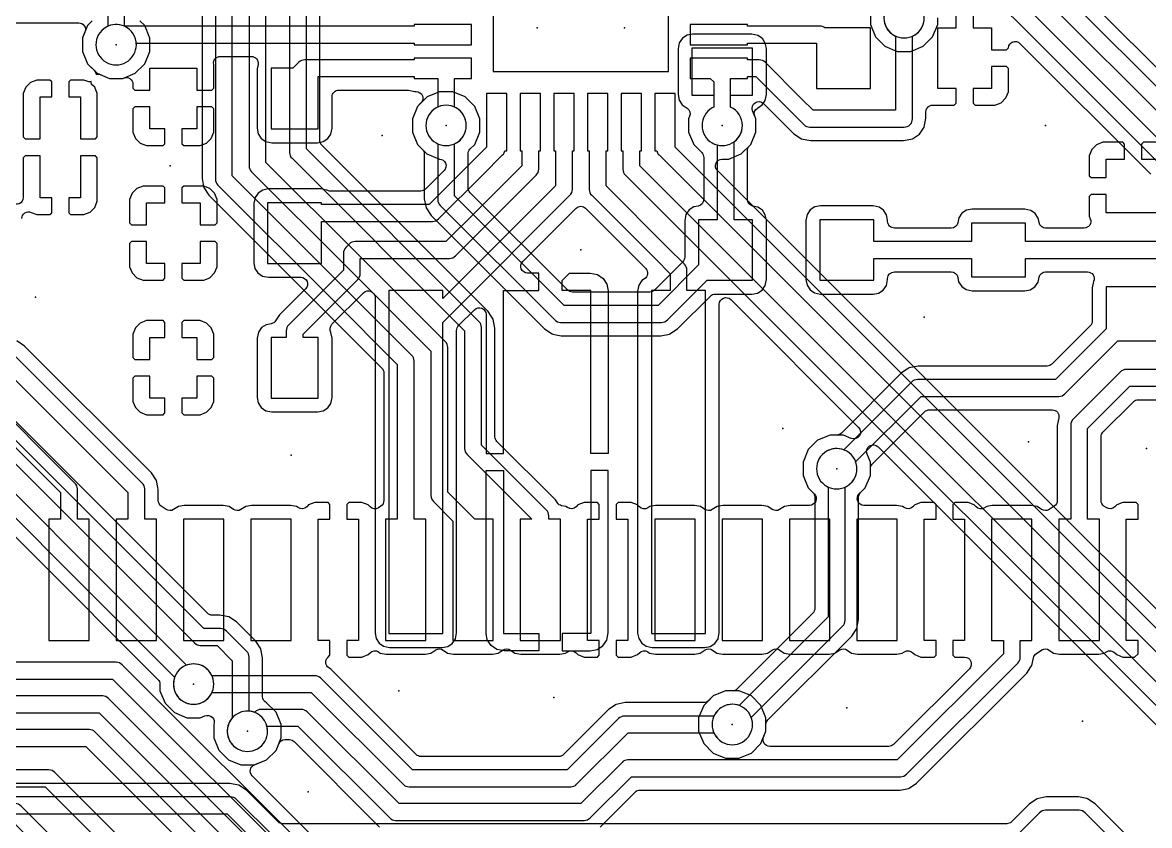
# Model space of a CAD drawing. Header units: millimetres. Extents: x 41 to 126, y -73 to -17.
# Drawn here: x 84.31 to 101.04, y -34.9 to -22.97 of the extents above; entities that cross this region are included whole.
import ezdxf

# ---------------------------------------------------------------- set-up
doc = ezdxf.new("R2010")
doc.units = ezdxf.units.MM
for name, color, linetype in [('Bottom', 70, 'Continuous'), ('Holes', 6, 'Continuous'), ('Top', 1, 'Continuous')]:
    doc.layers.add(name, color=color, linetype=linetype)

msp = doc.modelspace()

# ---------------------------------------------------------------- linework, layer by layer
at = {"layer": 'Bottom'}
for points in [[(93.9, -22.4), (93.9, -21.1), (92.6, -21.1), (91.3, -21.1), (91.3, -22.4), (91.3, -23.7), (92.6, -23.7), (93.9, -23.7)], [(98.425, -23.95), (98.425, -24.171), (98.454, -24.2), (98.75, -24.2), (98.842, -24.162), (98.912, -24.092), (98.95, -24), (98.95, -23.654), (98.921, -23.625), (98.7, -23.625), (98.7, -23.95)], [(86.425, -24.55), (86.2, -24.55), (86.2, -24.225), (85.979, -24.225), (85.95, -24.254), (85.95, -24.6), (85.988, -24.692), (86.058, -24.762), (86.15, -24.8), (86.396, -24.8), (86.425, -24.771)], [(86.675, -24.55), (86.675, -24.771), (86.704, -24.8), (86.95, -24.8), (87.042, -24.762), (87.112, -24.692), (87.15, -24.6), (87.15, -24.254), (87.121, -24.225), (86.9, -24.225), (86.9, -24.55)], [(86.15, -25.975), (86.15, -25.65), (86.425, -25.65), (86.425, -25.429), (86.396, -25.4), (86.1, -25.4), (86.008, -25.438), (85.938, -25.508), (85.9, -25.6), (85.9, -25.946), (85.929, -25.975)], [(86.675, -25.65), (86.95, -25.65), (86.95, -25.975), (87.171, -25.975), (87.2, -25.946), (87.2, -25.6), (87.162, -25.508), (87.092, -25.438), (87, -25.4), (86.704, -25.4), (86.675, -25.429)], [(86.425, -26.55), (86.15, -26.55), (86.15, -26.225), (85.929, -26.225), (85.9, -26.254), (85.9, -26.6), (85.938, -26.692), (86.008, -26.762), (86.1, -26.8), (86.396, -26.8), (86.425, -26.771)], [(86.95, -26.225), (86.95, -26.55), (86.675, -26.55), (86.675, -26.771), (86.704, -26.8), (87, -26.8), (87.092, -26.762), (87.162, -26.692), (87.2, -26.6), (87.2, -26.254), (87.171, -26.225)], [(92.325, -26.95), (92.325, -26.802), (92.434, -26.693), (92.74, -26.693), (92.849, -26.715), (92.933, -26.772), (92.988, -26.858), (93.007, -26.959), (93.007, -29.375), (92.75, -29.375), (92.75, -26.95), (92.75, -26.95), (92.75, -26.95)], [(86.2, -27.975), (86.2, -27.65), (86.425, -27.65), (86.425, -27.429), (86.396, -27.4), (86.15, -27.4), (86.058, -27.438), (85.988, -27.508), (85.95, -27.6), (85.95, -27.946), (85.979, -27.975)], [(86.675, -27.65), (86.9, -27.65), (86.9, -27.975), (87.121, -27.975), (87.15, -27.946), (87.15, -27.6), (87.112, -27.508), (87.042, -27.438), (86.95, -27.4), (86.704, -27.4), (86.675, -27.429)], [(86.425, -28.55), (86.2, -28.55), (86.2, -28.225), (85.979, -28.225), (85.95, -28.254), (85.95, -28.6), (85.988, -28.692), (86.058, -28.762), (86.15, -28.8), (86.396, -28.8), (86.425, -28.771)], [(86.675, -28.55), (86.675, -28.771), (86.704, -28.8), (86.95, -28.8), (87.042, -28.762), (87.112, -28.692), (87.15, -28.6), (87.15, -28.254), (87.121, -28.225), (86.9, -28.225), (86.9, -28.55)], [(91.975, -32.05), (91.975, -32.307), (91.46, -32.307), (91.351, -32.285), (91.267, -32.228), (91.212, -32.142), (91.193, -32.041), (91.193, -29.625), (91.45, -29.625), (91.45, -32.05)], [(92.325, -32.05), (92.325, -32.307), (92.741, -32.307), (92.842, -32.288), (92.928, -32.233), (92.985, -32.149), (93.007, -32.04), (93.007, -29.625), (92.75, -29.625), (92.75, -32.05)]]:
    msp.add_lwpolyline(points, close=True, dxfattribs=at)
for points in [[(101.602, -24.375), (99.6, -22.373), (99.6, -22.31, 0.267949), (99.75, -22.05, 0.57735), (99.3, -21.79, 0.57735), (99.3, -22.31, 0.045973), (99.35, -22.333), (99.35, -22.425, 0.198912), (99.387, -22.513), (101.462, -24.588, 0.198912)], [(101.352, -24.875), (99.388, -22.912), (98.538, -22.062, 0.198912), (98.45, -22.025), (95.45, -22.025), (95.075, -22.025), (95.075, -22), (94.225, -22), (94.225, -22.3), (95.075, -22.3), (95.075, -22.275), (95.45, -22.275), (98.398, -22.275), (99.212, -23.088), (101.212, -25.088, 0.198912)], [(101.655, -24.146), (99.912, -22.402, -0.303585)], [(97.119, -22.796, 0.365828), (97.25, -23.16, 0.02346), (97.275, -23.173), (97.275, -23.3), (97.275, -23.5), (97.275, -24.275), (96.052, -24.275), (95.888, -24.112), (95.338, -23.562, 0.198912), (95.25, -23.525), (95.075, -23.525), (95.075, -23.5), (94.225, -23.5), (94.225, -23.8), (94.523, -23.8), (94.575, -23.852), (94.575, -24.227, 0.02346), (94.55, -24.24, 0.57735), (94.55, -24.76, 0.57735), (95, -24.5, 0.293253), (94.825, -24.227), (94.825, -23.8), (95.075, -23.8), (95.075, -23.775), (95.198, -23.775), (95.712, -24.288), (95.912, -24.488, 0.198912), (96, -24.525), (97.4, -24.525, 0.414214), (97.525, -24.4), (97.525, -23.5), (97.525, -23.3), (97.525, -23.173, 0.293253), (97.7, -22.9, 0.522652)], [(101.743, -32.283), (98.961, -29.501), (94.63, -25.171, -0.668493), (94.701, -25), (94.799, -25), (94.983, -24.924), (95.124, -24.784), (95.2, -24.6), (95.2, -24.401), (95.151, -24.283, -0.820314), (95.314, -24.174), (95.57, -24.43, -0.00094), (95.57, -24.43), (95.763, -24.623), (95.876, -24.698), (96.01, -24.725), (97.39, -24.725), (97.524, -24.698), (97.628, -24.628), (97.698, -24.524), (97.725, -24.39), (97.725, -24.298, -0.477618), (97.846, -24.2), (98.146, -24.2), (98.175, -24.171), (98.175, -23.95), (97.9, -23.95), (97.9, -23.05), (98.175, -23.05), (98.175, -22.829)], [(98.425, -22.829), (98.425, -23.05), (98.7, -23.05), (98.7, -23.375), (98.921, -23.375), (98.95, -23.346, -0.649915), (99.121, -23.28), (101.063, -25.223)], [(79.326, -22.975), (85.144, -22.975, -0.534791), (85.236, -23.113), (85.2, -23.2), (85.2, -23.399), (85.276, -23.583), (85.416, -23.724), (85.6, -23.8), (85.799, -23.8), (85.812, -23.795, -0.534234), (85.95, -23.887), (85.95, -23.946), (85.979, -23.975), (86.2, -23.975), (86.2, -23.65), (86.9, -23.65), (86.9, -23.975), (87.121, -23.975), (87.15, -23.946), (87.15, -23.596, -0.477618), (87.248, -23.475), (87.709, -23.475, -0.474022), (87.807, -23.595), (87.794, -23.66), (87.794, -24.541), (87.81, -24.623), (87.854, -24.692), (87.921, -24.738), (88.01, -24.756), (88.691, -24.756), (88.773, -24.74), (88.842, -24.696), (88.888, -24.629), (88.906, -24.54), (88.906, -24.075, -0.414214), (89.006, -23.975), (90.023, -23.975, -0.049991), (90.043, -23.977), (90.135, -23.996), (90.156, -23.996, -0.668493), (90.226, -24.166), (90.176, -24.216), (90.1, -24.4), (90.1, -24.599), (90.176, -24.783), (90.316, -24.924), (90.5, -25, -0.664312), (90.57, -25.171), (90.295, -25.446, -0.198913), (90.224, -25.475), (88.879, -25.475, -0.127373), (88.83, -25.462), (88.74, -25.444), (87.959, -25.444), (87.877, -25.46), (87.808, -25.504), (87.762, -25.571), (87.744, -25.66), (87.744, -26.541), (87.76, -26.623), (87.804, -26.692), (87.871, -26.738), (87.96, -26.756), (88.443, -26.756, -0.668179), (88.514, -26.927), (88.127, -27.313), (88.067, -27.403, -0.201603), (88.003, -27.445), (87.927, -27.46), (87.858, -27.504), (87.812, -27.571), (87.794, -27.66), (87.794, -28.541), (87.81, -28.623), (87.854, -28.692), (87.921, -28.738), (88.01, -28.756), (88.691, -28.756), (88.773, -28.74), (88.842, -28.696), (88.888, -28.629), (88.906, -28.54), (88.906, -27.659), (88.89, -27.576, -0.343964), (88.905, -27.454), (89.373, -26.986, -0.668178), (89.544, -27.057), (89.544, -32.041), (89.56, -32.123), (89.604, -32.192), (89.671, -32.238), (89.76, -32.256), (90.541, -32.256), (90.623, -32.24), (90.692, -32.196), (90.738, -32.129), (90.756, -32.04), (90.756, -29.525), (90.756, -27.545, -0.198912), (90.785, -27.474), (91.022, -27.237, -0.668178), (91.193, -27.308), (91.193, -29.375), (91.45, -29.375), (91.45, -26.95), (91.975, -26.95), (91.975, -26.693), (91.808, -26.693, -0.668178), (91.737, -26.522), (92.529, -25.73, -0.414214), (92.671, -25.73), (93.564, -26.624, -0.478262), (93.547, -26.778), (93.508, -26.804), (93.462, -26.871), (93.444, -26.96), (93.444, -32.041), (93.46, -32.123), (93.504, -32.192), (93.571, -32.238), (93.66, -32.256), (94.441, -32.256), (94.523, -32.24), (94.592, -32.196), (94.638, -32.129), (94.656, -32.04), (94.656, -27.157, -0.668179), (94.827, -27.086), (96.726, -28.986, -0.821043), (96.617, -29.149), (96.5, -29.1), (96.301, -29.1), (96.117, -29.176), (95.976, -29.316), (95.9, -29.5), (95.9, -29.699), (95.976, -29.883), (96.046, -29.953, -0.198685), (96.075, -30.024), (96.075, -31.674, -0.198912), (96.046, -31.745), (94.92, -32.871, -0.19914), (94.849, -32.9), (94.751, -32.9), (94.567, -32.976), (94.426, -33.116), (94.35, -33.3), (94.35, -33.499), (94.426, -33.683), (94.566, -33.824), (94.75, -33.9), (94.949, -33.9), (95.133, -33.824), (95.274, -33.684), (95.35, -33.5), (95.35, -33.401, -0.198685), (95.379, -33.33), (96.623, -32.087), (96.698, -31.974), (96.705, -31.943), (96.725, -31.84), (96.725, -30.024, -0.19914), (96.754, -29.953), (96.824, -29.884), (96.9, -29.7), (96.9, -29.501), (96.851, -29.383, -0.820314), (97.014, -29.274), (103.17, -35.43, -0.00094)], [(112.5, -35.275), (103.652, -35.275), (103.488, -35.112), (93.475, -25.098), (93.475, -24.875), (93.5, -24.875), (93.5, -24.025), (93.2, -24.025), (93.2, -24.875), (93.225, -24.875), (93.225, -25.15, 0.198912), (93.262, -25.238), (103.312, -35.288), (103.512, -35.488, 0.198912), (103.6, -35.525), (112.448, -35.525)], [(82.496, -28.905), (86.321, -32.73, -0.19914), (86.35, -32.801), (86.35, -32.899), (86.426, -33.083), (86.566, -33.224), (86.75, -33.3), (86.949, -33.3), (87.019, -33.271, -0.660393), (87.15, -33.4), (87.15, -33.599), (87.226, -33.783), (87.366, -33.924), (87.55, -34), (87.749, -34), (87.933, -33.924), (88.074, -33.784), (88.15, -33.6), (88.15, -33.401), (88.074, -33.217), (87.933, -33.076, -0.293714), (87.875, -32.985), (87.875, -32.41), (87.85, -32.282), (87.848, -32.276), (87.773, -32.163), (87.487, -31.877), (87.374, -31.802), (87.366, -31.8), (87.24, -31.775), (87.126, -31.775, -0.198912), (87.055, -31.746), (83.593, -28.283)], [(83.112, -28.438), (86.862, -32.188, 0.198912), (86.95, -32.225), (87.198, -32.225), (87.425, -32.452), (87.425, -33.302, 0.473817), (87.5, -33.76, 0.57735), (87.95, -33.5, 0.389983), (87.675, -33.201), (87.675, -32.4, 0.198912), (87.638, -32.312), (87.338, -32.012, 0.198912), (87.25, -31.975), (87.002, -31.975), (83.325, -28.298)], [(101.005, -35.346), (100.237, -34.577), (100.124, -34.502), (100.116, -34.5), (99.99, -34.475), (99.51, -34.475), (99.376, -34.502), (99.263, -34.577), (98.995, -34.846, -0.198913), (98.924, -34.875), (88.176, -34.875, -0.198912), (88.105, -34.846), (87.637, -34.377), (87.524, -34.302), (87.516, -34.3), (87.39, -34.275), (83.91, -34.275)], [(88.052, -35.075), (87.488, -34.512, 0.198912), (87.4, -34.475), (83.9, -34.475, 0.198912)], [(83.952, -34.725), (87.348, -34.725), (87.912, -35.288, 0.198912)], [(100.952, -35.575), (100.088, -34.712, 0.198912), (100, -34.675), (99.5, -34.675, 0.198912), (99.412, -34.712), (99.048, -35.075)]]:
    msp.add_lwpolyline(points, format="xyb", dxfattribs=at)
for points in [[(85.825, -23.027, 0.243319), (85.55, -23.04, 0.57735), (85.55, -23.56, 0.57735), (86, -23.3, 0.020861), (85.999, -23.275), (88.5, -23.275), (90.125, -23.275), (90.125, -23.3), (90.975, -23.3), (90.975, -23), (90.125, -23), (90.125, -23.025), (88.5, -23.025), (85.85, -23.025, 0.04963)], [(95.075, -23.275), (96.098, -23.275), (96.1, -23.277), (96.1, -23.95), (96.9, -23.95), (96.9, -23.05), (96.225, -23.05, 0.162278), (96.15, -23.025), (95.075, -23.025), (95.075, -23), (94.225, -23), (94.225, -23.3), (95.075, -23.3)], [(90.475, -23.8), (90.475, -24.227, 0.02346), (90.45, -24.24, 0.57735), (90.45, -24.76, 0.57735), (90.9, -24.5, 0.293253), (90.725, -24.227), (90.725, -23.8), (90.975, -23.8), (90.975, -23.5), (90.125, -23.5), (90.125, -23.525), (88.5, -23.525, 0.198913), (88.412, -23.562), (88.323, -23.65), (88, -23.65), (88, -24.55), (88.7, -24.55), (88.7, -23.775), (90.125, -23.775), (90.125, -23.8)], [(91.2, -24.823), (90.962, -25.062), (90.348, -25.675), (88.75, -25.675), (88.75, -25.65), (87.95, -25.65), (87.95, -26.55), (88.75, -26.55), (88.75, -25.925), (90.4, -25.925, 0.198912), (90.488, -25.888), (91.138, -25.238), (91.438, -24.938, 0.147056), (91.472, -24.875), (91.5, -24.875), (91.5, -24.025), (91.2, -24.025)], [(89.162, -26.262), (89.112, -26.312, 0.198912), (89.075, -26.4), (89.075, -26.648), (88.262, -27.462, 0.198912), (88.225, -27.55), (88.225, -27.65), (88, -27.65), (88, -28.55), (88.7, -28.55), (88.7, -27.65), (88.475, -27.65), (88.475, -27.602), (89.288, -26.788, 0.198912), (89.325, -26.7), (89.325, -26.475), (89.45, -26.475), (90.65, -26.475, 0.198913), (90.738, -26.438), (91.238, -25.938), (91.938, -25.238, 0.198912), (91.975, -25.15), (91.975, -24.875), (92, -24.875), (92, -24.025), (91.7, -24.025), (91.7, -24.875), (91.725, -24.875), (91.725, -25.098), (91.062, -25.762), (90.598, -26.225), (89.45, -26.225), (89.25, -26.225, 0.198912)], [(90.688, -27.288), (92.438, -25.538, 0.198912), (92.475, -25.45), (92.475, -24.875), (92.5, -24.875), (92.5, -24.025), (92.2, -24.025), (92.2, -24.875), (92.225, -24.875), (92.225, -25.398), (90.55, -27.073), (90.55, -26.95), (90.55, -26.95), (90.55, -26.95), (89.75, -26.95), (89.75, -32.05), (90.55, -32.05), (90.55, -27.427)], [(93.888, -26.312), (92.975, -25.398), (92.975, -24.875), (93, -24.875), (93, -24.025), (92.7, -24.025), (92.7, -24.875), (92.725, -24.875), (92.725, -25.45, 0.198912), (92.762, -25.538), (93.712, -26.488), (93.925, -26.702), (93.925, -26.95), (93.65, -26.95), (93.65, -32.05), (94.45, -32.05), (94.45, -26.95), (94.45, -26.95), (94.45, -26.95), (94.175, -26.95), (94.175, -26.65, 0.198912), (94.138, -26.562)], [(114.1, -36.425), (114.127, -36.425, 0.155593), (114.25, -36.56, 0.57735), (114.7, -36.3, 0.57735), (114.25, -36.04, 0.140026), (114.135, -36.159), (112.788, -34.812, 0.198912), (112.7, -34.775), (112.5, -34.775), (103.952, -34.775), (103.688, -34.512), (94, -24.823), (94, -24.025), (93.7, -24.025), (93.7, -24.875), (93.728, -24.875, 0.147057), (93.762, -24.938), (103.512, -34.688), (103.812, -34.988, 0.198912), (103.9, -35.025), (112.5, -35.025), (112.648, -35.025), (114.012, -36.388, 0.198912)], [(82.788, -26.762), (82.688, -26.662), (82.281, -26.254, 0.089141), (82.3, -26.15, 0.57735), (81.85, -25.89, 0.57735), (81.85, -26.41, 0.223415), (82.104, -26.431), (82.512, -26.838), (82.575, -26.902), (82.575, -28.65, 0.198912), (82.612, -28.738), (86.569, -32.696, 0.365828), (86.7, -33.06, 0.57735), (87.15, -32.8, 0.522652), (86.746, -32.519), (82.825, -28.598), (82.825, -26.85, 0.198912)], [(94.954, -33.119, 0.223415), (94.7, -33.14, 0.57735), (94.7, -33.66, 0.57735), (95.15, -33.4, 0.089141), (95.131, -33.296), (96.488, -31.938, 0.198912), (96.525, -31.85), (96.525, -29.873, 0.293253), (96.7, -29.6, 0.57735), (96.25, -29.34, 0.57735), (96.25, -29.86, 0.02346), (96.275, -29.873), (96.275, -31.798)]]:
    msp.add_lwpolyline(points, format="xyb", close=True, dxfattribs=at)
at = {"layer": 'Holes'}
for p in [(91.95, -23.05), (93.25, -23.05), (85.7, -23.3), (90.6, -24.5), (94.7, -24.5), (99.5, -24.5), (89.65, -24.65), (86.5, -25.1), (92.6, -26.35), (84.5, -27.05), (97.7, -27.35), (95.6, -29), (99.25, -29.2), (88.3, -29.4), (101, -29.3), (96.4, -29.6), (86.85, -32.8), (89.9, -32.9), (92.2, -33), (96.55, -33.15), (94.85, -33.4), (100.05, -33.35), (87.65, -33.5), (88.55, -34.4)]:
    msp.add_point(p, dxfattribs=at)
at = {"layer": 'Top'}
for points in [[(98.575, -20.85), (98.575, -21.2), (98.575, -21.548), (97.504, -22.619, 0.223415), (97.25, -22.64, 0.57735), (97.25, -23.16, 0.57735), (97.7, -22.9, 0.089141), (97.681, -22.796), (98.788, -21.688, 0.198912), (98.825, -21.6), (98.825, -21.2), (98.825, -20.85), (98.825, -19.573, 0.293253), (99, -19.3, 0.57735), (98.55, -19.04, 0.57735), (98.55, -19.56, 0.02346), (98.575, -19.573)], [(85.825, -23.027), (85.825, -22.273, 0.293253), (86, -22, 0.57735), (85.55, -21.74, 0.57735), (85.55, -22.26, 0.02346), (85.575, -22.273), (85.575, -23.027, 0.02346), (85.55, -23.04, 0.57735), (85.55, -23.56, 0.57735), (86, -23.3, 0.293253)], [(87.425, -22.173, 0.293253), (87.6, -21.9, 0.57735), (87.15, -21.64, 0.57735), (87.15, -22.16, 0.02346), (87.175, -22.173), (87.175, -25.3, 0.198912), (87.212, -25.388), (88.912, -27.088), (89.875, -28.052), (89.875, -30.35), (89.7, -30.35), (89.7, -32.15), (90.3, -32.15), (90.3, -30.35), (90.125, -30.35), (90.125, -28, 0.198912), (90.088, -27.912), (89.088, -26.912), (87.425, -25.248)], [(87.712, -22.212, 0.198912), (87.675, -22.3), (87.675, -25.1, 0.198912), (87.712, -25.188), (89.112, -26.588), (90.375, -27.852), (90.375, -30, 0.198912), (90.412, -30.088), (90.7, -30.377), (90.7, -32.15), (91.3, -32.15), (91.3, -30.35), (91.027, -30.35), (90.625, -29.948), (90.625, -27.8, 0.198912), (90.588, -27.712), (89.288, -26.412), (87.925, -25.048), (87.925, -22.352), (88.096, -22.181, 0.522652), (88.5, -21.9, 0.57735), (88.05, -21.64, 0.365828), (87.919, -22.004)], [(95.104, -24.803), (95.124, -24.784), (95.2, -24.6), (95.2, -24.401), (95.184, -24.363, -0.362437), (95.223, -24.241), (95.292, -24.196), (95.338, -24.129), (95.356, -24.04), (95.356, -23.359), (95.34, -23.277), (95.296, -23.208), (95.229, -23.162), (95.14, -23.144), (94.259, -23.144), (94.177, -23.16), (94.108, -23.204), (94.062, -23.271), (94.044, -23.36), (94.044, -24.041), (94.06, -24.123), (94.104, -24.192), (94.179, -24.243, -0.355135), (94.215, -24.364), (94.2, -24.4), (94.2, -24.599), (94.276, -24.783), (94.396, -24.903, -0.198685), (94.425, -24.974), (94.425, -25.599, -0.360729), (94.343, -25.697), (94.277, -25.71), (94.208, -25.754), (94.162, -25.821), (94.144, -25.91), (94.144, -26.455, -0.198912), (94.115, -26.526), (93.695, -26.946, -0.198912), (93.624, -26.975), (92.476, -26.975, -0.198912), (92.405, -26.946), (90.954, -25.495, -0.198912), (90.925, -25.424), (90.925, -24.924, -0.19914), (90.954, -24.853), (91.024, -24.784), (91.1, -24.6), (91.1, -24.401), (91.024, -24.217), (90.884, -24.076), (90.7, -24), (90.501, -24), (90.317, -24.076), (90.176, -24.216), (90.1, -24.4), (90.1, -24.599), (90.176, -24.783), (90.246, -24.853, -0.198685), (90.275, -24.924), (90.275, -25.59), (90.297, -25.7), (90.302, -25.724), (90.377, -25.837), (92.063, -27.523), (92.176, -27.598), (92.184, -27.6), (92.31, -27.625), (93.79, -27.625), (93.916, -27.6), (93.924, -27.598), (94.037, -27.523), (94.524, -27.035, -0.198912), (94.595, -27.006), (95.141, -27.006), (95.223, -26.99), (95.292, -26.946), (95.338, -26.879), (95.356, -26.79), (95.356, -25.909), (95.34, -25.827), (95.296, -25.758), (95.229, -25.712), (95.155, -25.697, -0.356832), (95.075, -25.599), (95.075, -24.93), (95.075, -24.874, -0.199139)], [(94.825, -24.227), (94.825, -24.05), (95.15, -24.05), (95.15, -23.35), (94.25, -23.35), (94.25, -24.05), (94.575, -24.05), (94.575, -24.227, 0.02346), (94.55, -24.24, 0.57735), (94.55, -24.76, 0.067833), (94.625, -24.79), (94.625, -25.9), (94.35, -25.9), (94.35, -26.573), (93.748, -27.175), (92.352, -27.175), (90.725, -25.548), (90.725, -24.773, 0.293253), (90.9, -24.5, 0.57735), (90.45, -24.24, 0.57735), (90.45, -24.76, 0.02346), (90.475, -24.773), (90.475, -25.6, 0.198913), (90.512, -25.688), (92.212, -27.388, 0.198912), (92.3, -27.425), (93.8, -27.425, 0.198912), (93.888, -27.388), (94.477, -26.8), (95.15, -26.8), (95.15, -25.9), (94.875, -25.9), (94.875, -24.744, 0.241531), (95, -24.5, 0.293253)], [(84.995, -24.075), (85.17, -24.075), (85.17, -24.7), (85.391, -24.7), (85.42, -24.671), (85.42, -24.025), (85.382, -23.933), (85.355, -23.907, -0.16711), (85.327, -23.848, -0.160344), (85.264, -23.843), (85.22, -23.825), (85.024, -23.825), (84.995, -23.854)], [(99.789, -28.488), (100.577, -27.7), (101.201, -27.7), (101.201, -26.9), (100.401, -26.9), (100.401, -27.523), (99.649, -28.275), (97.6, -28.275, 0.198912), (97.512, -28.312), (96.504, -29.319, 0.223415), (96.25, -29.34, 0.57735), (96.25, -29.86, 0.57735), (96.7, -29.6, 0.089141), (96.681, -29.496), (97.652, -28.525), (99.701, -28.525, 0.198912)], [(85.125, -29.9, 0.198912), (85.088, -29.812), (83.688, -28.412, 0.198912), (83.6, -28.375), (75.65, -28.375), (75.65, -28.1), (74.75, -28.1), (74.75, -28.9), (75.65, -28.9), (75.65, -28.625), (83.548, -28.625), (84.875, -29.952), (84.875, -30.35), (84.7, -30.35), (84.7, -32.15), (85.3, -32.15), (85.3, -30.35), (85.125, -30.35)], [(87.762, -33.212), (87.754, -33.219, 0.223415), (87.5, -33.24, 0.57735), (87.5, -33.76, 0.57735), (87.95, -33.5, 0.063254), (87.94, -33.425), (88.398, -33.425), (89.762, -34.788, 0.198912), (89.85, -34.825), (92.65, -34.825, 0.198912), (92.738, -34.788), (93.352, -34.175), (97.35, -34.175, 0.198912), (97.438, -34.138), (99.088, -32.488, 0.198912), (99.125, -32.4), (99.125, -32.15), (99.3, -32.15), (99.3, -30.35), (98.7, -30.35), (98.7, -32.15), (98.875, -32.15), (98.875, -32.348), (97.298, -33.925), (93.3, -33.925, 0.198912), (93.212, -33.962), (92.598, -34.575), (89.902, -34.575), (88.538, -33.212, 0.198912), (88.45, -33.175), (87.85, -33.175, 0.198912)], [(81.912, -34.288, 0.198912), (82, -34.325), (84.648, -34.325), (86.719, -36.396, 0.365828), (86.85, -36.76, 0.57735), (87.3, -36.5, 0.522652), (86.896, -36.219), (84.788, -34.112, 0.198912), (84.7, -34.075), (82.052, -34.075), (80.838, -32.862), (79.85, -31.873, 0.213185), (79.95, -31.65, 0.57735), (79.5, -31.39, 0.57735), (79.5, -31.91, 0.054104), (79.559, -31.936, 0.006839), (79.562, -31.938), (80.662, -33.038)], [(79, -31.775), (78.573, -31.775, 0.441969), (78.15, -31.64, 0.57735), (78.15, -32.16, 0.441969), (78.573, -32.025), (78.948, -32.025), (79.812, -32.888), (81.712, -34.788, 0.198912), (81.8, -34.825), (84.148, -34.825), (85.019, -35.696, 0.365828), (85.15, -36.06, 0.57735), (85.6, -35.8, 0.522652), (85.196, -35.519), (84.288, -34.612, 0.198912), (84.2, -34.575), (81.852, -34.575), (79.988, -32.712), (79.088, -31.812, 0.198912)], [(93.162, -33.312), (92.398, -34.075), (90.102, -34.075), (88.738, -32.712, 0.198912), (88.65, -32.675), (87.123, -32.675, 0.441969), (86.7, -32.54, 0.57735), (86.7, -33.06, 0.441969), (87.123, -32.925), (88.598, -32.925), (89.962, -34.288, 0.198912), (90.05, -34.325), (92.45, -34.325, 0.198912), (92.538, -34.288), (93.302, -33.525), (94.577, -33.525, 0.155593), (94.7, -33.66, 0.57735), (95.15, -33.4, 0.57735), (94.7, -33.14, 0.155593), (94.577, -33.275), (93.25, -33.275, 0.198912)]]:
    msp.add_lwpolyline(points, format="xyb", close=True, dxfattribs=at)
for points in [[(86.975, -22.324), (86.975, -25.29), (86.998, -25.405), (87.002, -25.424), (87.077, -25.537), (88.77, -27.23), (89.646, -28.105, -0.198912), (89.675, -28.176), (89.675, -30.074, -0.255078), (89.629, -30.158), (89.595, -30.18, -0.352943), (89.47, -30.167), (89.442, -30.138), (89.35, -30.1), (89.154, -30.1), (89.125, -30.129), (89.125, -30.35), (89.3, -30.35), (89.3, -32.15), (89.125, -32.15), (89.125, -32.371), (89.154, -32.4), (89.35, -32.4), (89.442, -32.362), (89.47, -32.334, -0.360725), (89.597, -32.322), (89.621, -32.338), (89.71, -32.356), (90.291, -32.356), (90.373, -32.34), (90.447, -32.293, -0.30146), (90.557, -32.295), (90.621, -32.338), (90.71, -32.356), (91.291, -32.356), (91.373, -32.34), (91.447, -32.293, -0.30146), (91.557, -32.295), (91.621, -32.338), (91.71, -32.356), (92.291, -32.356), (92.373, -32.34), (92.405, -32.32, -0.352941), (92.53, -32.333), (92.558, -32.362), (92.65, -32.4), (92.846, -32.4), (92.875, -32.371), (92.875, -32.15), (92.7, -32.15), (92.7, -30.35), (92.875, -30.35), (92.875, -30.129), (92.846, -30.1), (92.65, -30.1), (92.558, -30.138), (92.53, -30.166, -0.360725), (92.403, -30.178), (92.379, -30.162), (92.315, -30.149, -0.198014), (92.252, -30.107), (92.223, -30.063), (91.354, -29.195, -0.198913), (91.325, -29.124), (91.325, -27.51), (91.298, -27.376), (91.268, -27.331), (91.223, -27.263), (88.754, -24.795, -0.198913), (88.725, -24.724), (88.725, -24.619), (88.725, -22.876, -0.198912)], [(88.275, -22.7), (88.275, -24.3), (88.275, -24.9, 0.198912), (88.312, -24.988), (90.875, -27.552), (90.875, -29.3, 0.198913), (90.912, -29.388), (91.873, -30.35), (91.7, -30.35), (91.7, -32.15), (92.3, -32.15), (92.3, -30.35), (92.125, -30.35), (92.125, -30.3, 0.198912), (92.088, -30.212), (91.125, -29.248), (91.125, -27.5, 0.198912), (91.088, -27.412), (88.525, -24.848), (88.525, -24.3), (88.525, -22.752)], [(96.9, -22.8), (96.9, -22.999), (96.976, -23.183), (97.116, -23.324), (97.3, -23.4), (97.499, -23.4), (97.683, -23.324), (97.824, -23.184), (97.9, -23), (97.9, -22.901, -0.198685)], [(85.346, -22.947), (85.276, -23.016), (85.2, -23.2), (85.2, -23.399), (85.276, -23.583), (85.373, -23.68, -0.166885), (85.402, -23.739, -0.160566), (85.464, -23.743), (85.6, -23.8), (85.799, -23.8), (85.983, -23.724), (86.124, -23.584), (86.2, -23.4), (86.2, -23.201), (86.124, -23.017), (86.054, -22.947, -0.198685)], [(84.3, -25.883, -0.534232), (84.438, -25.791), (84.52, -25.825), (84.716, -25.825), (84.745, -25.796), (84.745, -25.575), (84.57, -25.575), (84.57, -24.95), (84.349, -24.95), (84.32, -24.979), (84.32, -25.571, -0.668486), (84.149, -25.642)], [(101.201, -25.8), (100.401, -25.8), (100.401, -25.525), (100.18, -25.525), (100.151, -25.554), (100.151, -25.85), (100.166, -25.887, -0.534512), (100.074, -26.025), (99.503, -26.025, -0.360729), (99.405, -25.943), (99.392, -25.876), (99.348, -25.808), (99.281, -25.762), (99.192, -25.744), (98.411, -25.744), (98.328, -25.76), (98.26, -25.804), (98.214, -25.871), (98.199, -25.945, -0.356832), (98.101, -26.025), (97.256, -26.025, -0.414214), (97.156, -25.925), (97.156, -25.909), (97.14, -25.827), (97.096, -25.758), (97.029, -25.712), (96.94, -25.694), (96.159, -25.694), (96.077, -25.71), (96.008, -25.754), (95.962, -25.821), (95.944, -25.91), (95.944, -26.791), (95.96, -26.873), (96.004, -26.942), (96.071, -26.988), (96.16, -27.006), (96.941, -27.006), (97.023, -26.99), (97.092, -26.946), (97.138, -26.879), (97.156, -26.79), (97.156, -26.775, -0.414213), (97.256, -26.675), (98.101, -26.675, -0.36073), (98.199, -26.757), (98.211, -26.824), (98.256, -26.892), (98.322, -26.938), (98.412, -26.956), (99.193, -26.956), (99.275, -26.94), (99.344, -26.896), (99.39, -26.829), (99.405, -26.755, -0.356833), (99.503, -26.675), (100.123, -26.675, -0.548862), (100.214, -26.817), (100.195, -26.91), (100.195, -27.405, -0.198912), (100.166, -27.476), (99.595, -28.046, -0.198912), (99.525, -28.075), (97.61, -28.075), (97.476, -28.102), (97.448, -28.121), (97.363, -28.177), (96.47, -29.071, -0.19914), (96.399, -29.1), (96.301, -29.1), (96.117, -29.176), (95.976, -29.316), (95.9, -29.5), (95.9, -29.699), (95.976, -29.883), (96.066, -29.973, -0.667862), (95.996, -30.144), (95.709, -30.144), (95.627, -30.16), (95.553, -30.207, -0.301461), (95.443, -30.205), (95.379, -30.162), (95.29, -30.144), (94.709, -30.144), (94.627, -30.16), (94.553, -30.207, -0.301461), (94.443, -30.205), (94.379, -30.162), (94.29, -30.144), (93.709, -30.144), (93.627, -30.16), (93.595, -30.18, -0.352941), (93.47, -30.167), (93.442, -30.138), (93.35, -30.1), (93.154, -30.1), (93.125, -30.129), (93.125, -30.35), (93.3, -30.35), (93.3, -32.15), (93.125, -32.15), (93.125, -32.371), (93.154, -32.4), (93.35, -32.4), (93.442, -32.362), (93.47, -32.334, -0.360725), (93.597, -32.322), (93.621, -32.338), (93.71, -32.356), (94.291, -32.356), (94.373, -32.34), (94.447, -32.293, -0.30146), (94.557, -32.295), (94.621, -32.338), (94.71, -32.356), (95.291, -32.356), (95.373, -32.34), (95.447, -32.293, -0.30146), (95.557, -32.295), (95.621, -32.338), (95.71, -32.356), (96.291, -32.356), (96.373, -32.34), (96.447, -32.293, -0.30146), (96.557, -32.295), (96.621, -32.338), (96.71, -32.356), (97.291, -32.356), (97.373, -32.34), (97.405, -32.32, -0.352941), (97.53, -32.333), (97.558, -32.362), (97.65, -32.4), (97.846, -32.4), (97.875, -32.371), (97.875, -32.15), (97.7, -32.15), (97.7, -30.35), (97.875, -30.35), (97.875, -30.129), (97.846, -30.1), (97.65, -30.1), (97.558, -30.138), (97.53, -30.166, -0.360725), (97.403, -30.178), (97.379, -30.162), (97.29, -30.144), (96.804, -30.144, -0.668495), (96.734, -29.973), (96.824, -29.884), (96.9, -29.7), (96.9, -29.601, -0.198685), (96.929, -29.53), (97.705, -28.754, -0.198912), (97.776, -28.725), (99.6, -28.725, -0.472965), (99.698, -28.845), (99.675, -28.96), (99.675, -30.074, -0.255079), (99.629, -30.158), (99.553, -30.207, -0.301462), (99.443, -30.205), (99.379, -30.162), (99.29, -30.144), (98.709, -30.144), (98.627, -30.16), (98.595, -30.18, -0.352938), (98.47, -30.167), (98.442, -30.138), (98.35, -30.1), (98.154, -30.1), (98.125, -30.129), (98.125, -30.35), (98.3, -30.35), (98.3, -32.15), (98.125, -32.15), (98.125, -32.371), (98.154, -32.4), (98.299, -32.4, -0.668178), (98.37, -32.571), (97.245, -33.696, -0.198912), (97.174, -33.725), (95.406, -33.725, -0.534791), (95.314, -33.587), (95.35, -33.5), (95.35, -33.301), (95.274, -33.117), (95.134, -32.976), (94.95, -32.9), (94.751, -32.9), (94.567, -32.976), (94.497, -33.046, -0.198685), (94.426, -33.075), (93.26, -33.075), (93.126, -33.102), (93.013, -33.177), (92.345, -33.846, -0.198912), (92.274, -33.875), (90.226, -33.875, -0.198912), (90.155, -33.846), (88.887, -32.577), (88.857, -32.558, -0.472965), (88.842, -32.404), (88.875, -32.371), (88.875, -32.15), (88.7, -32.15), (88.7, -30.35), (88.875, -30.35), (88.875, -30.129), (88.846, -30.1), (88.65, -30.1), (88.558, -30.138), (88.53, -30.166, -0.360725), (88.403, -30.178), (88.379, -30.162), (88.29, -30.144), (87.709, -30.144), (87.627, -30.16), (87.553, -30.207, -0.301461), (87.443, -30.205), (87.379, -30.162), (87.29, -30.144), (86.709, -30.144), (86.627, -30.16), (86.553, -30.207, -0.301459), (86.443, -30.205), (86.369, -30.155, -0.247738), (86.325, -30.072), (86.325, -29.91), (86.319, -29.88), (86.298, -29.776), (86.223, -29.663), (84.337, -27.777), (84.224, -27.702)], [(84.048, -28.125), (85.875, -29.952), (85.875, -30.35), (85.7, -30.35), (85.7, -32.15), (86.3, -32.15), (86.3, -30.35), (86.125, -30.35), (86.125, -29.9, 0.198912), (86.088, -29.812), (84.188, -27.912, 0.198912)], [(101.298, -28.125), (100.7, -28.125, 0.198913), (100.612, -28.162), (99.912, -28.862, 0.198912), (99.875, -28.95), (99.875, -30.35), (99.7, -30.35), (99.7, -32.15), (100.3, -32.15), (100.3, -30.35), (100.125, -30.35), (100.125, -29.002), (100.752, -28.375), (101.35, -28.375, 0.198912)], [(92.887, -34.923), (93.405, -34.404, -0.198912), (93.476, -34.375), (97.34, -34.375), (97.466, -34.35), (97.474, -34.348), (97.587, -34.273), (99.223, -32.637), (99.285, -32.544), (99.298, -32.524), (99.321, -32.41, -0.203405), (99.365, -32.346), (99.447, -32.293, -0.30146), (99.557, -32.295), (99.621, -32.338), (99.71, -32.356), (100.291, -32.356), (100.373, -32.34), (100.405, -32.32, -0.352941), (100.53, -32.333), (100.558, -32.362), (100.65, -32.4), (100.823, -32.4), (100.875, -32.348), (100.875, -32.15), (100.7, -32.15), (100.7, -30.35), (100.875, -30.35), (100.875, -30.129), (100.846, -30.1), (100.65, -30.1), (100.558, -30.138), (100.53, -30.166, -0.360722), (100.403, -30.178), (100.369, -30.155, -0.247741), (100.325, -30.072), (100.325, -29.126, -0.198913), (100.354, -29.055), (100.805, -28.604, -0.198912), (100.876, -28.575), (101.34, -28.575)], [(93.675, -52.102), (94.038, -51.738, 0.198912), (94.075, -51.65), (94.075, -51.15, 0.198913), (94.038, -51.062), (93.125, -50.148), (93.125, -39.9, 0.198912), (93.088, -39.812), (88.788, -35.512), (85.788, -32.512, 0.198912), (85.7, -32.475), (82.552, -32.475)], [(82.5, -32.725), (85.648, -32.725), (88.612, -35.688), (92.875, -39.952), (92.875, -50.2, 0.198912), (92.912, -50.288), (93.825, -51.202), (93.825, -51.598), (93.462, -51.962, 0.198912)], [(82.3, -33.225), (85.448, -33.225), (92.375, -40.152), (92.375, -41.9), (92.375, -60.3, 0.198912), (92.412, -60.388), (92.875, -60.852), (92.875, -61), (92.7, -61), (92.7, -62.5), (93.3, -62.5), (93.3, -61), (93.125, -61), (93.125, -60.8, 0.198912), (93.088, -60.712), (92.625, -60.248), (92.625, -41.9), (92.625, -40.1, 0.198912), (92.588, -40.012), (85.588, -33.012, 0.198912), (85.5, -32.975), (82.352, -32.975)], [(82.1, -33.725), (85.248, -33.725), (91.875, -40.352), (91.875, -42.8), (91.875, -61), (91.7, -61), (91.7, -62.5), (92.3, -62.5), (92.3, -61), (92.125, -61), (92.125, -42.8), (92.125, -40.3, 0.198912), (92.088, -40.212), (85.388, -33.512, 0.198912), (85.3, -33.475), (82.152, -33.475)], [(88.93, -35.37), (87.721, -34.161, -0.534792), (87.754, -33.998), (87.933, -33.924), (88.074, -33.784), (88.114, -33.687, -0.303107), (88.206, -33.625), (88.274, -33.625, -0.198912), (88.345, -33.654), (89.613, -34.923)]]:
    msp.add_lwpolyline(points, format="xyb", dxfattribs=at)
for points in [[(84.745, -24.075), (84.745, -23.854), (84.716, -23.825), (84.52, -23.825), (84.428, -23.863), (84.358, -23.933), (84.32, -24.025), (84.32, -24.671), (84.349, -24.7), (84.57, -24.7), (84.57, -24.075)], [(100.401, -25.275), (100.401, -25), (100.676, -25), (100.676, -24.779), (100.647, -24.75), (100.351, -24.75), (100.259, -24.788), (100.189, -24.858), (100.151, -24.95), (100.151, -25.246), (100.18, -25.275)], [(100.926, -25), (101.201, -25), (101.201, -25.275), (101.422, -25.275), (101.451, -25.246), (101.451, -24.95), (101.413, -24.858), (101.342, -24.788), (101.251, -24.75), (100.955, -24.75), (100.926, -24.779)], [(84.995, -25.575), (84.995, -25.796), (85.024, -25.825), (85.22, -25.825), (85.312, -25.787), (85.382, -25.717), (85.42, -25.625), (85.42, -24.979), (85.391, -24.95), (85.17, -24.95), (85.17, -25.575)], [(86.7, -32.15), (87.3, -32.15), (87.3, -30.35), (86.7, -30.35)], [(87.7, -32.15), (88.3, -32.15), (88.3, -30.35), (87.7, -30.35)], [(93.7, -32.15), (94.3, -32.15), (94.3, -30.35), (93.7, -30.35)], [(94.7, -32.15), (95.3, -32.15), (95.3, -30.35), (94.7, -30.35)], [(95.7, -32.15), (96.3, -32.15), (96.3, -30.35), (95.7, -30.35)], [(96.7, -32.15), (97.3, -32.15), (97.3, -30.35), (96.7, -30.35)]]:
    msp.add_lwpolyline(points, close=True, dxfattribs=at)
msp.add_lwpolyline([(101.3, -26.225), (99.202, -26.225), (99.202, -25.95), (98.402, -25.95), (98.402, -26.225), (96.95, -26.225), (96.95, -25.9), (96.15, -25.9), (96.15, -26.8), (96.95, -26.8), (96.95, -26.475), (98.402, -26.475), (98.402, -26.75), (99.202, -26.75), (99.202, -26.475), (101.248, -26.475)], dxfattribs=at)

doc.saveas('drawing.dxf')
